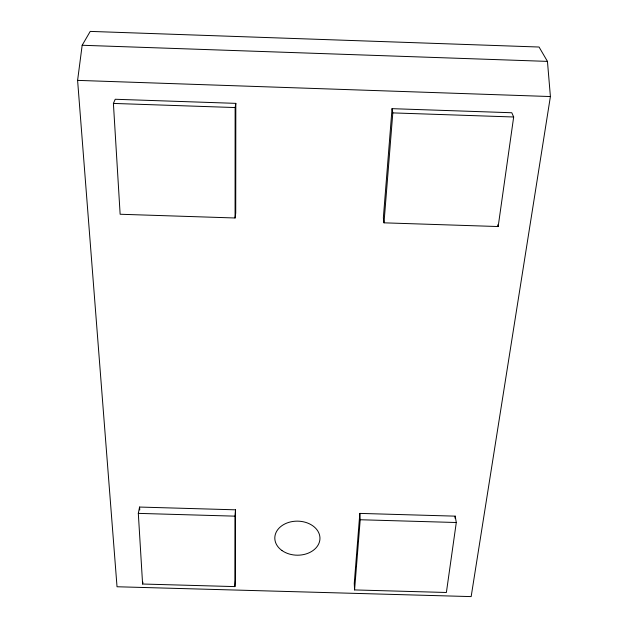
<?xml version="1.0" encoding="UTF-8"?>
<svg xmlns="http://www.w3.org/2000/svg" width="628" height="628" viewBox="0 0 628 628"><rect width="100%" height="100%" fill="white"/><g stroke="black" fill="none" stroke-linecap="round" stroke-linejoin="round"><path stroke-width="0.94" d="M234.911 586.599L234.943 516.153L235.492 509.818L139.573 507.055L138.317 513.374L142.603 584.024L234.911 586.599L235.429 580.044L235.492 509.818M235.076 217.987L235.131 107.553L235.814 103.361L115.222 99.263L113.401 103.424L120.136 214.25L235.076 217.987L235.728 213.065L235.814 103.361M359.828 513.398L354.263 583.365L354.577 589.928L446.382 592.487L456.289 522.512L455.206 516.145L359.828 513.398L360.205 519.749L354.577 589.928M392.045 108.668L383.347 217.877L383.998 222.83L498.169 226.543L513.673 116.996L511.796 112.742L392.045 108.668L392.806 112.899L383.998 222.83M77.597 80.376L82.166 45.263L90.228 31.4L539.06 47.029L547.451 61.387L550.403 96.547L471.157 596.6L117.028 586.756L77.597 80.376L550.403 96.547M454.939 518.084L455.206 516.145M142.603 584.024L142.941 582.156M138.317 513.374L234.943 516.153M360.205 519.749L456.289 522.512M113.401 103.424L235.131 107.553M392.806 112.899L513.673 116.996M82.166 45.263L547.451 61.387M497.627 224.887L498.169 226.543M139.573 507.055L139.746 509.991M281.941 550.513A22.577 17.027 0.7 0 0 319.369 542.16A22.577 17.027 0.7 0 0 290.827 521.844A22.577 17.027 0.7 0 0 281.941 550.513"/></g></svg>
